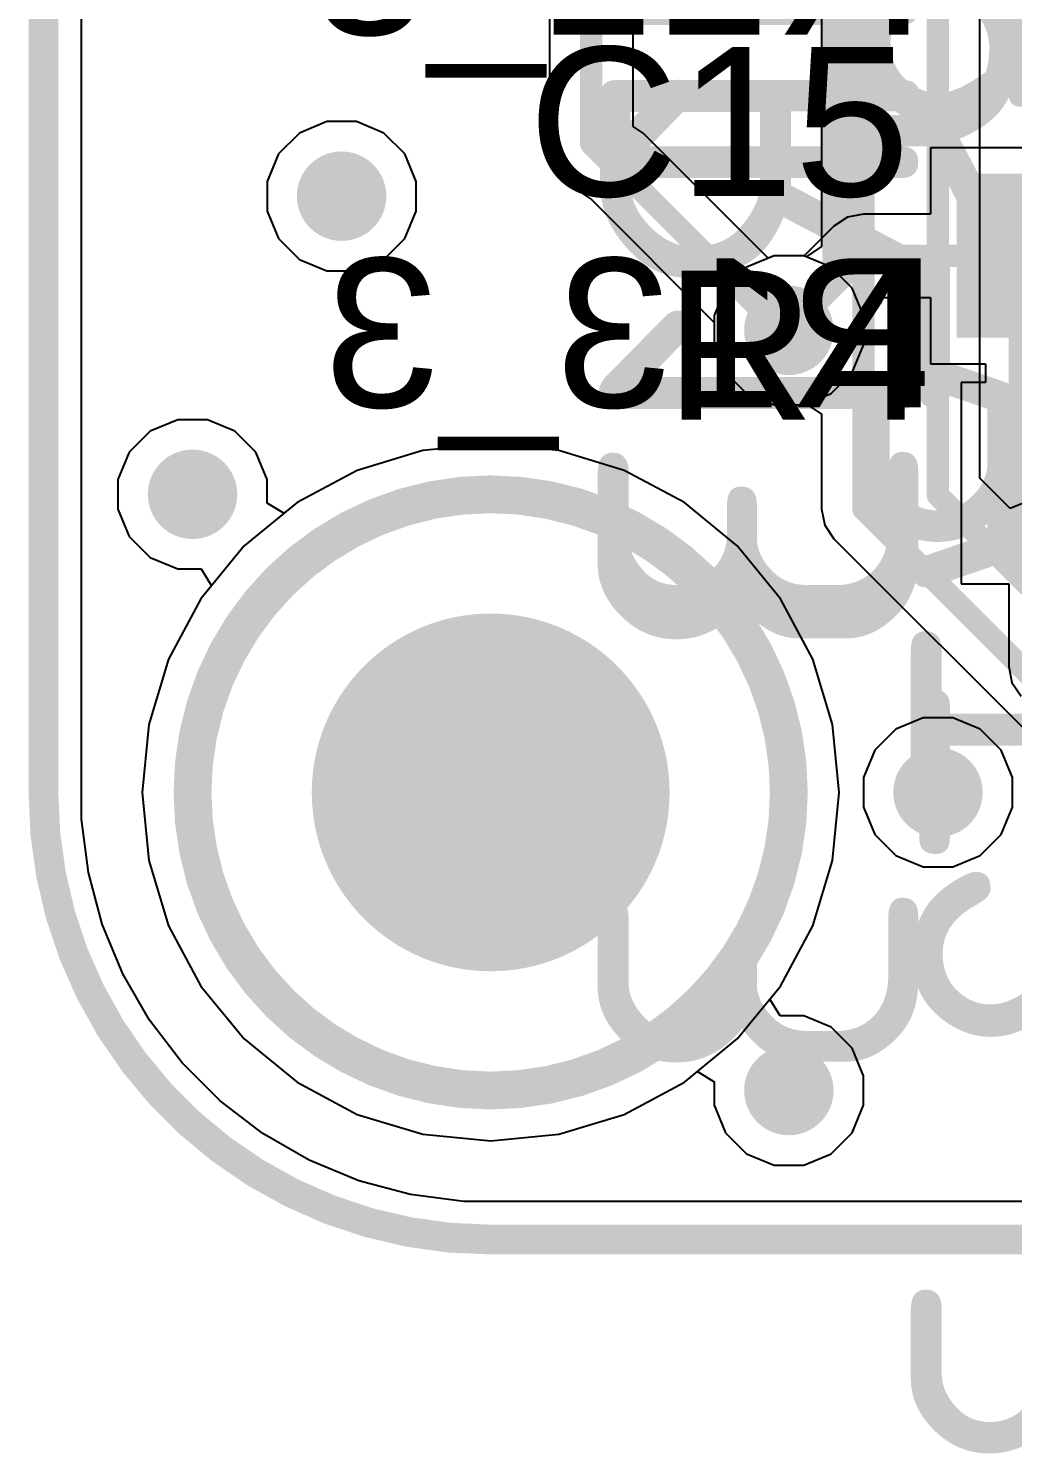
# Model space of a CAD drawing. Header units: inches. Extents: x -1.9 to 51.5, y -1.6 to 35.1.
# Drawn here: x -0.1 to 6.5, y -1.44 to 8.13 of the extents above; entities that cross this region are included whole.
import ezdxf

# ---------------------------------------------------------------- set-up
doc = ezdxf.new("R2010")
doc.units = ezdxf.units.IN
for name, color, linetype in [('Assembly Notes', 76, 'Continuous'), ('Board Shape', 56, 'Continuous'), ('Bottom Layer', 76, 'Continuous'), ('Bottom Layer 1', 5, 'Continuous'), ('Bottom Overlay', 54, 'Continuous'), ('Bottom Paste', 16, 'Continuous'), ('Bottom Solder', 6, 'Continuous'), ('Keep-Out Layer', 6, 'Continuous'), ('Pad Holes', 156, 'Continuous'), ('Top Layer', 16, 'Continuous'), ('Top Layer 1', 1, 'Continuous'), ('Top Overlay', 2, 'Continuous'), ('Top Paste', 8, 'Continuous'), ('Top Solder', 216, 'Continuous'), ('Via Holes', 16, 'Continuous')]:
    doc.layers.add(name, color=color, linetype=linetype)
doc.styles.add('Arial', font='', dxfattribs={"height": 0.2})
doc.styles.add('GOST type B', font='', dxfattribs={"height": 0.2})
doc.styles.get('Arial').set_extended_font_data('Arial')
doc.styles.get('GOST type B').set_extended_font_data('GOST type B')

# ---------------------------------------------------------------- blocks, each defined once
blk = doc.blocks.new('SOT23_3_B_118')
at = {"layer": 'Bottom Layer 1'}
for points in [[(-1.506, 1.336), (-0.744, 1.336), (-0.744, 0.574), (-1.506, 0.574)], [(0.78, 0.3835), (1.542, 0.3835), (1.542, -0.3785), (0.78, -0.3785)], [(-1.506, -0.569), (-0.744, -0.569), (-0.744, -1.331), (-1.506, -1.331)]]:
    blk.add_hatch(color=5, dxfattribs=at).paths.add_polyline_path(points)
at = {"layer": 'Bottom Paste'}
for points in [[(-1.506, 1.336), (-0.744, 1.336), (-0.744, 0.574), (-1.506, 0.574)], [(0.78, 0.3835), (1.542, 0.3835), (1.542, -0.3785), (0.78, -0.3785)], [(-1.506, -0.569), (-0.744, -0.569), (-0.744, -1.331), (-1.506, -1.331)]]:
    blk.add_hatch(color=16, dxfattribs=at).paths.add_polyline_path(points)
at = {"layer": 'Bottom Solder'}
for points in [[(-1.531, 1.361), (-0.719, 1.361), (-0.719, 0.549), (-1.531, 0.549)], [(0.755, 0.4085), (1.567, 0.4085), (1.567, -0.4035), (0.755, -0.4035)], [(-1.531, -0.544), (-0.719, -0.544), (-0.719, -1.356), (-1.531, -1.356)]]:
    blk.add_hatch(color=6, dxfattribs=at).paths.add_polyline_path(points)
at = {"layer": 'Assembly Notes'}
for points in [[(1.275, 1.55, 0.25, 0.25, 0), (-1.225, 1.55, 0.25, 0.25, 0)], [(-1.225, -1.55, 0.25, 0.25, 0), (-1.225, 1.55, 0.25, 0.25, 0)], [(1.275, -1.55, 0.25, 0.25, 0), (1.275, 1.55, 0.25, 0.25, 0)], [(1.275, -1.55, 0.25, 0.25, 0), (-1.225, -1.55, 0.25, 0.25, 0)]]:
    blk.add_lwpolyline(points, format="xyseb", dxfattribs=at)
for points in [[(-1.2875, 1.55, 0.125, 0.125, 1), (-1.1625, 1.55, 0.125, 0.125, 1)], [(-1.2875, 1.55, 0.125, 0.125, 1), (-1.1625, 1.55, 0.125, 0.125, 1)], [(1.2125, 1.55, 0.125, 0.125, 1), (1.3375, 1.55, 0.125, 0.125, 1)], [(1.2125, 1.55, 0.125, 0.125, 1), (1.3375, 1.55, 0.125, 0.125, 1)], [(-1.2875, -1.55, 0.125, 0.125, 1), (-1.1625, -1.55, 0.125, 0.125, 1)], [(-1.2875, -1.55, 0.125, 0.125, 1), (-1.1625, -1.55, 0.125, 0.125, 1)], [(1.2125, -1.55, 0.125, 0.125, 1), (1.3375, -1.55, 0.125, 0.125, 1)], [(1.2125, -1.55, 0.125, 0.125, 1), (1.3375, -1.55, 0.125, 0.125, 1)]]:
    blk.add_lwpolyline(points, format="xyseb", close=True, dxfattribs=at)
at = {"layer": 'Bottom Overlay'}
for points in [[(0.653, 1.5031, 0.15, 0.15, 0), (-0.425, 1.5031, 0.15, 0.15, 0)], [(0.653, 0.775, 0.15, 0.15, 0), (0.653, 1.5031, 0.15, 0.15, 0)], [(-0.625, -0.2, 0.15, 0.15, 0), (-0.625, 0.2, 0.15, 0.15, 0)], [(0.653, -1.5034, 0.15, 0.15, 0), (0.653, -0.775, 0.15, 0.15, 0)], [(0.653, -1.5034, 0.15, 0.15, 0), (-0.375, -1.5034, 0.15, 0.15, 0)]]:
    blk.add_lwpolyline(points, format="xyseb", dxfattribs=at)
for points in [[(-0.4625, 1.5031, 0.075, 0.075, 1), (-0.3875, 1.5031, 0.075, 0.075, 1)], [(0.6155, 1.5031, 0.075, 0.075, 1), (0.6905, 1.5031, 0.075, 0.075, 1)], [(0.6155, 1.5031, 0.075, 0.075, 1), (0.6905, 1.5031, 0.075, 0.075, 1)], [(0.6155, 0.775, 0.075, 0.075, 1), (0.6905, 0.775, 0.075, 0.075, 1)], [(-0.6625, 0.2, 0.075, 0.075, 1), (-0.5875, 0.2, 0.075, 0.075, 1)], [(-0.6625, -0.2, 0.075, 0.075, 1), (-0.5875, -0.2, 0.075, 0.075, 1)], [(0.6155, -0.775, 0.075, 0.075, 1), (0.6905, -0.775, 0.075, 0.075, 1)], [(-0.4125, -1.5034, 0.075, 0.075, 1), (-0.3375, -1.5034, 0.075, 0.075, 1)], [(0.6155, -1.5034, 0.075, 0.075, 1), (0.6905, -1.5034, 0.075, 0.075, 1)], [(0.6155, -1.5034, 0.075, 0.075, 1), (0.6905, -1.5034, 0.075, 0.075, 1)]]:
    blk.add_lwpolyline(points, format="xyseb", close=True, dxfattribs=at)
at = {"layer": 'Assembly Notes', "style": 'GOST type B', "text_generation_flag": 2}
blk.add_text('VT2_3', height=2.15, rotation=-180, dxfattribs=at).set_placement((-0.025, -1.9))
blk = doc.blocks.new('0603R_B_138')
at = {"layer": 'Bottom Layer 1'}
for points in [[(-0.25, 0.475), (-0.25, -0.475), (-1.05, -0.475), (-1.05, 0.475)], [(1.05, 0.475), (1.05, -0.475), (0.25, -0.475), (0.25, 0.475)]]:
    blk.add_hatch(color=5, dxfattribs=at).paths.add_polyline_path(points)
at = {"layer": 'Bottom Paste'}
for points in [[(-0.25, 0.475), (-0.25, -0.475), (-1.05, -0.475), (-1.05, 0.475)], [(1.05, 0.475), (1.05, -0.475), (0.25, -0.475), (0.25, 0.475)]]:
    blk.add_hatch(color=16, dxfattribs=at).paths.add_polyline_path(points)
at = {"layer": 'Bottom Solder'}
for points in [[(-0.225, 0.5), (-0.225, -0.5), (-1.075, -0.5), (-1.075, 0.5)], [(1.075, 0.5), (1.075, -0.5), (0.225, -0.5), (0.225, 0.5)]]:
    blk.add_hatch(color=6, dxfattribs=at).paths.add_polyline_path(points)
at = {"layer": 'Assembly Notes'}
for points in [[(0.85, 0.475, 0.25, 0.25, 0), (-0.85, 0.475, 0.25, 0.25, 0)], [(-0.85, -0.475, 0.25, 0.25, 0), (-0.85, 0.475, 0.25, 0.25, 0)], [(0.85, -0.475, 0.25, 0.25, 0), (0.85, 0.475, 0.25, 0.25, 0)], [(0.85, -0.475, 0.25, 0.25, 0), (-0.85, -0.475, 0.25, 0.25, 0)]]:
    blk.add_lwpolyline(points, format="xyseb", dxfattribs=at)
for points in [[(-0.9125, 0.475, 0.125, 0.125, 1), (-0.7875, 0.475, 0.125, 0.125, 1)], [(-0.9125, 0.475, 0.125, 0.125, 1), (-0.7875, 0.475, 0.125, 0.125, 1)], [(0.7875, 0.475, 0.125, 0.125, 1), (0.9125, 0.475, 0.125, 0.125, 1)], [(0.7875, 0.475, 0.125, 0.125, 1), (0.9125, 0.475, 0.125, 0.125, 1)], [(-0.9125, -0.475, 0.125, 0.125, 1), (-0.7875, -0.475, 0.125, 0.125, 1)], [(-0.9125, -0.475, 0.125, 0.125, 1), (-0.7875, -0.475, 0.125, 0.125, 1)], [(0.7875, -0.475, 0.125, 0.125, 1), (0.9125, -0.475, 0.125, 0.125, 1)], [(0.7875, -0.475, 0.125, 0.125, 1), (0.9125, -0.475, 0.125, 0.125, 1)]]:
    blk.add_lwpolyline(points, format="xyseb", close=True, dxfattribs=at)
at = {"layer": 'Bottom Overlay'}
for points in [[(0.5, 0.725, 0.15, 0.15, 0), (-0.5, 0.725, 0.15, 0.15, 0)], [(0.5, -0.725, 0.15, 0.15, 0), (-0.5, -0.725, 0.15, 0.15, 0)]]:
    blk.add_lwpolyline(points, format="xyseb", dxfattribs=at)
for points in [[(-0.5375, 0.725, 0.075, 0.075, 1), (-0.4625, 0.725, 0.075, 0.075, 1)], [(0.4625, 0.725, 0.075, 0.075, 1), (0.5375, 0.725, 0.075, 0.075, 1)], [(-0.5375, -0.725, 0.075, 0.075, 1), (-0.4625, -0.725, 0.075, 0.075, 1)], [(0.4625, -0.725, 0.075, 0.075, 1), (0.5375, -0.725, 0.075, 0.075, 1)]]:
    blk.add_lwpolyline(points, format="xyseb", close=True, dxfattribs=at)
at = {"layer": 'Assembly Notes', "style": 'GOST type B', "text_generation_flag": 2}
blk.add_text('R13_3', height=2.15, rotation=-180, dxfattribs=at).set_placement((-2.4, -1.4))
blk = doc.blocks.new('0603R_B_148')
at = {"layer": 'Bottom Layer 1'}
for points in [[(-0.25, 0.475), (-0.25, -0.475), (-1.05, -0.475), (-1.05, 0.475)], [(1.05, 0.475), (1.05, -0.475), (0.25, -0.475), (0.25, 0.475)]]:
    blk.add_hatch(color=5, dxfattribs=at).paths.add_polyline_path(points)
at = {"layer": 'Bottom Paste'}
for points in [[(-0.25, 0.475), (-0.25, -0.475), (-1.05, -0.475), (-1.05, 0.475)], [(1.05, 0.475), (1.05, -0.475), (0.25, -0.475), (0.25, 0.475)]]:
    blk.add_hatch(color=16, dxfattribs=at).paths.add_polyline_path(points)
at = {"layer": 'Bottom Solder'}
for points in [[(-0.225, 0.5), (-0.225, -0.5), (-1.075, -0.5), (-1.075, 0.5)], [(1.075, 0.5), (1.075, -0.5), (0.225, -0.5), (0.225, 0.5)]]:
    blk.add_hatch(color=6, dxfattribs=at).paths.add_polyline_path(points)
at = {"layer": 'Assembly Notes'}
for points in [[(0.85, 0.475, 0.25, 0.25, 0), (-0.85, 0.475, 0.25, 0.25, 0)], [(-0.85, -0.475, 0.25, 0.25, 0), (-0.85, 0.475, 0.25, 0.25, 0)], [(0.85, -0.475, 0.25, 0.25, 0), (0.85, 0.475, 0.25, 0.25, 0)], [(0.85, -0.475, 0.25, 0.25, 0), (-0.85, -0.475, 0.25, 0.25, 0)]]:
    blk.add_lwpolyline(points, format="xyseb", dxfattribs=at)
for points in [[(-0.9125, 0.475, 0.125, 0.125, 1), (-0.7875, 0.475, 0.125, 0.125, 1)], [(-0.9125, 0.475, 0.125, 0.125, 1), (-0.7875, 0.475, 0.125, 0.125, 1)], [(0.7875, 0.475, 0.125, 0.125, 1), (0.9125, 0.475, 0.125, 0.125, 1)], [(0.7875, 0.475, 0.125, 0.125, 1), (0.9125, 0.475, 0.125, 0.125, 1)], [(-0.9125, -0.475, 0.125, 0.125, 1), (-0.7875, -0.475, 0.125, 0.125, 1)], [(-0.9125, -0.475, 0.125, 0.125, 1), (-0.7875, -0.475, 0.125, 0.125, 1)], [(0.7875, -0.475, 0.125, 0.125, 1), (0.9125, -0.475, 0.125, 0.125, 1)], [(0.7875, -0.475, 0.125, 0.125, 1), (0.9125, -0.475, 0.125, 0.125, 1)]]:
    blk.add_lwpolyline(points, format="xyseb", close=True, dxfattribs=at)
at = {"layer": 'Bottom Overlay'}
for points in [[(0.5, 0.725, 0.15, 0.15, 0), (-0.5, 0.725, 0.15, 0.15, 0)], [(0.5, -0.725, 0.15, 0.15, 0), (-0.5, -0.725, 0.15, 0.15, 0)]]:
    blk.add_lwpolyline(points, format="xyseb", dxfattribs=at)
for points in [[(-0.5375, 0.725, 0.075, 0.075, 1), (-0.4625, 0.725, 0.075, 0.075, 1)], [(0.4625, 0.725, 0.075, 0.075, 1), (0.5375, 0.725, 0.075, 0.075, 1)], [(-0.5375, -0.725, 0.075, 0.075, 1), (-0.4625, -0.725, 0.075, 0.075, 1)], [(0.4625, -0.725, 0.075, 0.075, 1), (0.5375, -0.725, 0.075, 0.075, 1)]]:
    blk.add_lwpolyline(points, format="xyseb", close=True, dxfattribs=at)
at = {"layer": 'Assembly Notes', "style": 'GOST type B', "text_generation_flag": 2}
blk.add_text('R12_3', height=2.15, rotation=-180, dxfattribs=at).set_placement((-2.4, -1.4))
blk = doc.blocks.new('0603R_B_158')
at = {"layer": 'Bottom Layer 1'}
for points in [[(-0.25, 0.475), (-0.25, -0.475), (-1.05, -0.475), (-1.05, 0.475)], [(1.05, 0.475), (1.05, -0.475), (0.25, -0.475), (0.25, 0.475)]]:
    blk.add_hatch(color=5, dxfattribs=at).paths.add_polyline_path(points)
at = {"layer": 'Bottom Paste'}
for points in [[(-0.25, 0.475), (-0.25, -0.475), (-1.05, -0.475), (-1.05, 0.475)], [(1.05, 0.475), (1.05, -0.475), (0.25, -0.475), (0.25, 0.475)]]:
    blk.add_hatch(color=16, dxfattribs=at).paths.add_polyline_path(points)
at = {"layer": 'Bottom Solder'}
for points in [[(-0.225, 0.5), (-0.225, -0.5), (-1.075, -0.5), (-1.075, 0.5)], [(1.075, 0.5), (1.075, -0.5), (0.225, -0.5), (0.225, 0.5)]]:
    blk.add_hatch(color=6, dxfattribs=at).paths.add_polyline_path(points)
at = {"layer": 'Assembly Notes'}
for points in [[(0.85, 0.475, 0.25, 0.25, 0), (-0.85, 0.475, 0.25, 0.25, 0)], [(-0.85, -0.475, 0.25, 0.25, 0), (-0.85, 0.475, 0.25, 0.25, 0)], [(0.85, -0.475, 0.25, 0.25, 0), (0.85, 0.475, 0.25, 0.25, 0)], [(0.85, -0.475, 0.25, 0.25, 0), (-0.85, -0.475, 0.25, 0.25, 0)]]:
    blk.add_lwpolyline(points, format="xyseb", dxfattribs=at)
for points in [[(-0.9125, 0.475, 0.125, 0.125, 1), (-0.7875, 0.475, 0.125, 0.125, 1)], [(-0.9125, 0.475, 0.125, 0.125, 1), (-0.7875, 0.475, 0.125, 0.125, 1)], [(0.7875, 0.475, 0.125, 0.125, 1), (0.9125, 0.475, 0.125, 0.125, 1)], [(0.7875, 0.475, 0.125, 0.125, 1), (0.9125, 0.475, 0.125, 0.125, 1)], [(-0.9125, -0.475, 0.125, 0.125, 1), (-0.7875, -0.475, 0.125, 0.125, 1)], [(-0.9125, -0.475, 0.125, 0.125, 1), (-0.7875, -0.475, 0.125, 0.125, 1)], [(0.7875, -0.475, 0.125, 0.125, 1), (0.9125, -0.475, 0.125, 0.125, 1)], [(0.7875, -0.475, 0.125, 0.125, 1), (0.9125, -0.475, 0.125, 0.125, 1)]]:
    blk.add_lwpolyline(points, format="xyseb", close=True, dxfattribs=at)
at = {"layer": 'Bottom Overlay'}
for points in [[(0.5, 0.725, 0.15, 0.15, 0), (-0.5, 0.725, 0.15, 0.15, 0)], [(0.5, -0.725, 0.15, 0.15, 0), (-0.5, -0.725, 0.15, 0.15, 0)]]:
    blk.add_lwpolyline(points, format="xyseb", dxfattribs=at)
for points in [[(-0.5375, 0.725, 0.075, 0.075, 1), (-0.4625, 0.725, 0.075, 0.075, 1)], [(0.4625, 0.725, 0.075, 0.075, 1), (0.5375, 0.725, 0.075, 0.075, 1)], [(-0.5375, -0.725, 0.075, 0.075, 1), (-0.4625, -0.725, 0.075, 0.075, 1)], [(0.4625, -0.725, 0.075, 0.075, 1), (0.5375, -0.725, 0.075, 0.075, 1)]]:
    blk.add_lwpolyline(points, format="xyseb", close=True, dxfattribs=at)
at = {"layer": 'Assembly Notes', "style": 'GOST type B', "text_generation_flag": 2}
blk.add_text('R11_3', height=2.15, rotation=-180, dxfattribs=at).set_placement((-2.4, -1.4))
blk = doc.blocks.new('0603R_166')
at = {"layer": 'Top Layer 1'}
for points in [[(-1.05, -0.475), (-1.05, 0.475), (-0.25, 0.475), (-0.25, -0.475)], [(0.25, -0.475), (0.25, 0.475), (1.05, 0.475), (1.05, -0.475)]]:
    blk.add_hatch(color=1, dxfattribs=at).paths.add_polyline_path(points)
at = {"layer": 'Top Paste'}
for points in [[(-1.05, -0.475), (-1.05, 0.475), (-0.25, 0.475), (-0.25, -0.475)], [(0.25, -0.475), (0.25, 0.475), (1.05, 0.475), (1.05, -0.475)]]:
    blk.add_hatch(color=8, dxfattribs=at).paths.add_polyline_path(points)
at = {"layer": 'Top Solder'}
for points in [[(-1.075, -0.5), (-1.075, 0.5), (-0.225, 0.5), (-0.225, -0.5)], [(0.225, -0.5), (0.225, 0.5), (1.075, 0.5), (1.075, -0.5)]]:
    blk.add_hatch(color=216, dxfattribs=at).paths.add_polyline_path(points)
at = {"layer": 'Assembly Notes'}
for points in [[(-0.85, -0.475, 0.25, 0.25, 0), (-0.85, 0.475, 0.25, 0.25, 0)], [(-0.85, 0.475, 0.25, 0.25, 0), (0.85, 0.475, 0.25, 0.25, 0)], [(0.85, -0.475, 0.25, 0.25, 0), (0.85, 0.475, 0.25, 0.25, 0)], [(-0.85, -0.475, 0.25, 0.25, 0), (0.85, -0.475, 0.25, 0.25, 0)]]:
    blk.add_lwpolyline(points, format="xyseb", dxfattribs=at)
for points in [[(-0.9125, 0.475, 0.125, 0.125, 1), (-0.7875, 0.475, 0.125, 0.125, 1)], [(-0.9125, 0.475, 0.125, 0.125, 1), (-0.7875, 0.475, 0.125, 0.125, 1)], [(0.7875, 0.475, 0.125, 0.125, 1), (0.9125, 0.475, 0.125, 0.125, 1)], [(0.7875, 0.475, 0.125, 0.125, 1), (0.9125, 0.475, 0.125, 0.125, 1)], [(-0.9125, -0.475, 0.125, 0.125, 1), (-0.7875, -0.475, 0.125, 0.125, 1)], [(-0.9125, -0.475, 0.125, 0.125, 1), (-0.7875, -0.475, 0.125, 0.125, 1)], [(0.7875, -0.475, 0.125, 0.125, 1), (0.9125, -0.475, 0.125, 0.125, 1)], [(0.7875, -0.475, 0.125, 0.125, 1), (0.9125, -0.475, 0.125, 0.125, 1)]]:
    blk.add_lwpolyline(points, format="xyseb", close=True, dxfattribs=at)
at = {"layer": 'Top Overlay'}
for points in [[(-0.5, 0.725, 0.15, 0.15, 0), (0.5, 0.725, 0.15, 0.15, 0)], [(-0.5, -0.725, 0.15, 0.15, 0), (0.5, -0.725, 0.15, 0.15, 0)]]:
    blk.add_lwpolyline(points, format="xyseb", dxfattribs=at)
for points in [[(-0.5375, 0.725, 0.075, 0.075, 1), (-0.4625, 0.725, 0.075, 0.075, 1)], [(0.4625, 0.725, 0.075, 0.075, 1), (0.5375, 0.725, 0.075, 0.075, 1)], [(-0.5375, -0.725, 0.075, 0.075, 1), (-0.4625, -0.725, 0.075, 0.075, 1)], [(0.4625, -0.725, 0.075, 0.075, 1), (0.5375, -0.725, 0.075, 0.075, 1)]]:
    blk.add_lwpolyline(points, format="xyseb", close=True, dxfattribs=at)
at = {"layer": 'Assembly Notes', "style": 'GOST type B'}
blk.add_text('R4', height=2.15, rotation=360, dxfattribs=at).set_placement((-2.4, 1.4))
blk = doc.blocks.new('0603C_178')
at = {"layer": 'Top Layer 1'}
for points in [[(-1.25, -0.525), (-1.25, 0.525), (-0.35, 0.525), (-0.35, -0.525)], [(0.35, -0.525), (0.35, 0.525), (1.25, 0.525), (1.25, -0.525)]]:
    blk.add_hatch(color=1, dxfattribs=at).paths.add_polyline_path(points)
at = {"layer": 'Top Paste'}
for points in [[(-1.25, -0.525), (-1.25, 0.525), (-0.35, 0.525), (-0.35, -0.525)], [(0.35, -0.525), (0.35, 0.525), (1.25, 0.525), (1.25, -0.525)]]:
    blk.add_hatch(color=8, dxfattribs=at).paths.add_polyline_path(points)
at = {"layer": 'Top Solder'}
for points in [[(-1.275, -0.55), (-1.275, 0.55), (-0.325, 0.55), (-0.325, -0.55)], [(0.325, -0.55), (0.325, 0.55), (1.275, 0.55), (1.275, -0.55)]]:
    blk.add_hatch(color=216, dxfattribs=at).paths.add_polyline_path(points)
at = {"layer": 'Top Overlay'}
for points in [[(0.5, 0.775, 0.15, 0.15, 0), (-0.5, 0.775, 0.15, 0.15, 0)], [(0, 0.45, 0.15, 0.15, 0), (0, -0.45, 0.15, 0.15, 0)], [(0.5, -0.775, 0.15, 0.15, 0), (-0.5, -0.775, 0.15, 0.15, 0)]]:
    blk.add_lwpolyline(points, format="xyseb", dxfattribs=at)
for points in [[(-0.5375, 0.775, 0.075, 0.075, 1), (-0.4625, 0.775, 0.075, 0.075, 1)], [(0.4625, 0.775, 0.075, 0.075, 1), (0.5375, 0.775, 0.075, 0.075, 1)], [(-0.0375, 0.45, 0.075, 0.075, 1), (0.0375, 0.45, 0.075, 0.075, 1)], [(-0.0375, -0.45, 0.075, 0.075, 1), (0.0375, -0.45, 0.075, 0.075, 1)], [(-0.5375, -0.775, 0.075, 0.075, 1), (-0.4625, -0.775, 0.075, 0.075, 1)], [(0.4625, -0.775, 0.075, 0.075, 1), (0.5375, -0.775, 0.075, 0.075, 1)]]:
    blk.add_lwpolyline(points, format="xyseb", close=True, dxfattribs=at)

msp = doc.modelspace()

# ---------------------------------------------------------------- hatches: boundary and pattern name
at = {"layer": 'Bottom Layer'}
h = msp.add_hatch(color=76, dxfattribs=at)
edge = h.paths.add_edge_path()
edge.add_arc((2, 7), 0.3, 0, 360)
h = msp.add_hatch(color=76, dxfattribs=at)
edge = h.paths.add_edge_path()
edge.add_arc((5, 6.1), 0.3, 0, 360)
h = msp.add_hatch(color=76, dxfattribs=at)
edge = h.paths.add_edge_path()
edge.add_arc((1, 5), 0.3, 0, 360)
h = msp.add_hatch(color=76, dxfattribs=at)
edge = h.paths.add_edge_path()
edge.add_arc((6, 3), 0.3, 0, 360)
h = msp.add_hatch(color=76, dxfattribs=at)
edge = h.paths.add_edge_path()
edge.add_arc((5, 1), 0.3, 0, 360)
at = {"layer": 'Bottom Layer 1'}
h = msp.add_hatch(color=5, dxfattribs=at)
edge = h.paths.add_edge_path()
edge.add_arc((2, 7), 0.3, 0, 360)
h = msp.add_hatch(color=5, dxfattribs=at)
edge = h.paths.add_edge_path()
edge.add_arc((5, 6.1), 0.3, 0, 360)
h = msp.add_hatch(color=5, dxfattribs=at)
edge = h.paths.add_edge_path()
edge.add_arc((1, 5), 0.3, 0, 360)
h = msp.add_hatch(color=5, dxfattribs=at)
edge = h.paths.add_edge_path()
edge.add_arc((6, 3), 0.3, 0, 360)
h = msp.add_hatch(color=5, dxfattribs=at)
edge = h.paths.add_edge_path()
edge.add_arc((5, 1), 0.3, 0, 360)
at = {"layer": 'Bottom Solder'}
h = msp.add_hatch(color=6, dxfattribs=at)
edge = h.paths.add_edge_path()
edge.add_arc((3, 3), 1.2, 0, 360)
at = {"layer": 'Pad Holes'}
h = msp.add_hatch(color=7, dxfattribs=at)
edge = h.paths.add_edge_path()
edge.add_arc((3, 3), 1.1, 0, 360)
at = {"layer": 'Top Layer'}
h = msp.add_hatch(color=16, dxfattribs=at)
edge = h.paths.add_edge_path()
edge.add_arc((2, 7), 0.3, 0, 360)
h = msp.add_hatch(color=16, dxfattribs=at)
edge = h.paths.add_edge_path()
edge.add_arc((5, 6.1), 0.3, 0, 360)
h = msp.add_hatch(color=16, dxfattribs=at)
edge = h.paths.add_edge_path()
edge.add_arc((1, 5), 0.3, 0, 360)
h = msp.add_hatch(color=16, dxfattribs=at)
edge = h.paths.add_edge_path()
edge.add_arc((6, 3), 0.3, 0, 360)
h = msp.add_hatch(color=16, dxfattribs=at)
edge = h.paths.add_edge_path()
edge.add_arc((5, 1), 0.3, 0, 360)
at = {"layer": 'Top Layer 1'}
h = msp.add_hatch(color=1, dxfattribs=at)
edge = h.paths.add_edge_path()
edge.add_arc((2, 7), 0.3, 0, 360)
h = msp.add_hatch(color=1, dxfattribs=at)
edge = h.paths.add_edge_path()
edge.add_arc((5, 6.1), 0.3, 0, 360)
h = msp.add_hatch(color=1, dxfattribs=at)
edge = h.paths.add_edge_path()
edge.add_arc((1, 5), 0.3, 0, 360)
h = msp.add_hatch(color=1, dxfattribs=at)
edge = h.paths.add_edge_path()
edge.add_arc((6, 3), 0.3, 0, 360)
h = msp.add_hatch(color=1, dxfattribs=at)
edge = h.paths.add_edge_path()
edge.add_arc((5, 1), 0.3, 0, 360)
at = {"layer": 'Top Solder'}
h = msp.add_hatch(color=216, dxfattribs=at)
edge = h.paths.add_edge_path()
edge.add_arc((3, 3), 1.2, 0, 360)
at = {"layer": 'Via Holes'}
h = msp.add_hatch(color=7, dxfattribs=at)
edge = h.paths.add_edge_path()
edge.add_arc((2, 7), 0.15, 0, 360)
h = msp.add_hatch(color=7, dxfattribs=at)
edge = h.paths.add_edge_path()
edge.add_arc((5, 6.1), 0.15, 0, 360)
h = msp.add_hatch(color=7, dxfattribs=at)
edge = h.paths.add_edge_path()
edge.add_arc((1, 5), 0.15, 0, 360)
h = msp.add_hatch(color=7, dxfattribs=at)
edge = h.paths.add_edge_path()
edge.add_arc((6, 3), 0.15, 0, 360)
h = msp.add_hatch(color=7, dxfattribs=at)
edge = h.paths.add_edge_path()
edge.add_arc((5, 1), 0.15, 0, 360)

# ---------------------------------------------------------------- linework, layer by layer
at = {"layer": 'Board Shape'}
for points in [[(0, 3, 0.2, 0.2, 0), (0, 32, 0.2, 0.2, 0)], [(3, 0, 0.2, 0.2, -0.414214), (0, 3, 0.2, 0.2, 0)], [(3, 0, 0.2, 0.2, 0), (47, 0, 0.2, 0.2, 0)]]:
    msp.add_lwpolyline(points, format="xyseb", dxfattribs=at)
for points in [[(-0.05, 3, 0.1, 0.1, 1), (0.05, 3, 0.1, 0.1, 1)], [(-0.05, 3, 0.1, 0.1, 1), (0.05, 3, 0.1, 0.1, 1)], [(2.95, 0, 0.1, 0.1, 1), (3.05, 0, 0.1, 0.1, 1)], [(2.95, 0, 0.1, 0.1, 1), (3.05, 0, 0.1, 0.1, 1)]]:
    msp.add_lwpolyline(points, format="xyseb", close=True, dxfattribs=at)
at = {"layer": 'Bottom Layer'}
for p, q in [((0.2549, 3), (0.2549, 32)), ((1.9006, 7.5), (1.7168, 7.4239)), ((2.0995, 7.5), (1.9006, 7.5)), ((2.2832, 7.4239), (2.0995, 7.5)), ((1.7168, 7.4239), (1.5761, 7.2832)), ((2.4239, 7.2832), (2.2832, 7.4239)), ((1.5761, 7.2832), (1.5, 7.0995)), ((2.5, 7.0995), (2.4239, 7.2832)), ((1.5, 7.0995), (1.5, 6.9006)), ((2.5, 6.9006), (2.5, 7.0995)), ((1.5, 6.9006), (1.5761, 6.7168)), ((2.4239, 6.7168), (2.5, 6.9006)), ((1.5761, 6.7168), (1.7168, 6.5761)), ((2.2832, 6.5761), (2.4239, 6.7168)), ((4.9005, 6.6), (4.7168, 6.5239)), ((5.0995, 6.6), (4.9005, 6.6)), ((5.2832, 6.5239), (5.0995, 6.6)), ((1.7168, 6.5761), (1.9006, 6.5)), ((2.0995, 6.5), (2.2832, 6.5761)), ((4.7168, 6.5239), (4.5761, 6.3832)), ((5.4239, 6.3832), (5.2832, 6.5239)), ((1.9006, 6.5), (2.0995, 6.5)), ((4.5761, 6.3832), (4.5, 6.1995)), ((5.5, 6.1995), (5.4239, 6.3832)), ((4.5, 6.1995), (4.5, 6.0005)), ((5.5, 6.0005), (5.5, 6.1995)), ((4.5, 6.0005), (4.5761, 5.8168)), ((5.4239, 5.8168), (5.5, 6.0005)), ((4.5761, 5.8168), (4.7168, 5.6761)), ((5.2832, 5.6761), (5.4239, 5.8168)), ((4.7168, 5.6761), (4.9005, 5.6)), ((5.0995, 5.6), (5.2832, 5.6761)), ((4.9005, 5.6), (5.0995, 5.6)), ((0.9006, 5.5), (0.7168, 5.4239)), ((1.0995, 5.5), (0.9006, 5.5)), ((1.2832, 5.4239), (1.0995, 5.5)), ((0.7168, 5.4239), (0.5761, 5.2832)), ((1.4239, 5.2832), (1.2832, 5.4239)), ((0.5761, 5.2832), (0.5, 5.0995)), ((1.5, 5.0995), (1.4239, 5.2832)), ((2.5438, 5.2933), (2.1052, 5.1603)), ((3, 5.3383), (2.5438, 5.2933)), ((3.4562, 5.2933), (3, 5.3383)), ((3.8948, 5.1603), (3.4562, 5.2933)), ((0.5, 5.0995), (0.5, 4.9006)), ((1.5, 4.941), (1.5, 5.0995)), ((2.1052, 5.1603), (1.7009, 4.9442)), ((4.2991, 4.9442), (3.8948, 5.1603)), ((0.5, 4.9006), (0.5761, 4.7168)), ((1.6133, 4.8723), (1.5, 4.941)), ((1.7009, 4.9442), (1.6133, 4.8723)), ((4.6534, 4.6534), (4.2991, 4.9442)), ((0.5761, 4.7168), (0.7168, 4.5761)), ((4.9442, 4.2991), (4.6534, 4.6534)), ((0.7168, 4.5761), (0.9006, 4.5)), ((0.9006, 4.5), (1.059, 4.5)), ((1.059, 4.5), (1.1277, 4.3867)), ((1.1277, 4.3867), (1.0558, 4.2991)), ((1.0558, 4.2991), (0.8397, 3.8948)), ((5.1603, 3.8948), (4.9442, 4.2991)), ((0.8397, 3.8948), (0.7067, 3.4562)), ((5.2933, 3.4562), (5.1603, 3.8948)), ((0.7067, 3.4562), (0.6617, 3)), ((5.3383, 3), (5.2933, 3.4562)), ((5.9006, 3.5), (5.7168, 3.4239)), ((6.0995, 3.5), (5.9006, 3.5)), ((6.2832, 3.4239), (6.0995, 3.5)), ((5.7168, 3.4239), (5.5761, 3.2832)), ((6.4239, 3.2832), (6.2832, 3.4239)), ((5.5761, 3.2832), (5.5, 3.0995)), ((6.5, 3.0995), (6.4239, 3.2832)), ((5.5, 3.0995), (5.5, 2.9006)), ((6.5, 2.9006), (6.5, 3.0995)), ((0.2549, 2.8201), (0.2549, 3)), ((0.6617, 3), (0.7067, 2.5438)), ((5.2933, 2.5438), (5.3383, 3)), ((5.5, 2.9006), (5.5761, 2.7168)), ((6.4239, 2.7168), (6.5, 2.9006)), ((0.3019, 2.4633), (0.2549, 2.8201)), ((5.5761, 2.7168), (5.7168, 2.5761)), ((6.2832, 2.5761), (6.4239, 2.7168)), ((0.7067, 2.5438), (0.8397, 2.1052)), ((5.1603, 2.1052), (5.2933, 2.5438)), ((5.7168, 2.5761), (5.9006, 2.5)), ((5.9006, 2.5), (6.0995, 2.5)), ((6.0995, 2.5), (6.2832, 2.5761)), ((0.395, 2.1157), (0.3019, 2.4633)), ((0.5327, 1.7833), (0.395, 2.1157)), ((0.8397, 2.1052), (1.0558, 1.7009)), ((4.9442, 1.7009), (5.1603, 2.1052)), ((0.7126, 1.4716), (0.5327, 1.7833)), ((1.0558, 1.7009), (1.3466, 1.3466)), ((4.8723, 1.6133), (4.9442, 1.7009)), ((4.941, 1.5), (4.8723, 1.6133)), ((0.9317, 1.1861), (0.7126, 1.4716)), ((5.0995, 1.5), (4.941, 1.5)), ((5.2832, 1.4239), (5.0995, 1.5)), ((1.3466, 1.3466), (1.7009, 1.0558)), ((5.4239, 1.2832), (5.2832, 1.4239)), ((5.5, 1.0995), (5.4239, 1.2832)), ((1.1861, 0.9317), (0.9317, 1.1861)), ((1.7009, 1.0558), (2.1052, 0.8397)), ((3.8948, 0.8397), (4.2991, 1.0558)), ((4.2991, 1.0558), (4.3867, 1.1277)), ((4.3867, 1.1277), (4.5, 1.059)), ((4.5, 1.059), (4.5, 0.9006)), ((5.5, 0.9006), (5.5, 1.0995)), ((1.4716, 0.7126), (1.1861, 0.9317)), ((4.5, 0.9006), (4.5761, 0.7168)), ((5.4239, 0.7168), (5.5, 0.9006)), ((2.1052, 0.8397), (2.5438, 0.7067)), ((3.4562, 0.7067), (3.8948, 0.8397)), ((1.7833, 0.5327), (1.4716, 0.7126)), ((2.5438, 0.7067), (3, 0.6617)), ((3, 0.6617), (3.4562, 0.7067)), ((4.5761, 0.7168), (4.7168, 0.5761)), ((5.2832, 0.5761), (5.4239, 0.7168)), ((4.7168, 0.5761), (4.9006, 0.5)), ((5.0995, 0.5), (5.2832, 0.5761)), ((2.1157, 0.395), (1.7833, 0.5327)), ((4.9006, 0.5), (5.0995, 0.5)), ((2.4633, 0.3019), (2.1157, 0.395)), ((2.8201, 0.2549), (2.4633, 0.3019)), ((3, 0.2549), (2.8201, 0.2549)), ((47, 0.2549), (3, 0.2549))]:
    msp.add_line(p, q, dxfattribs=at)
at = {"layer": 'Bottom Layer 1'}
for p, q in [((0.2549, 3), (0.2549, 32)), ((3.3946, 13.3), (3.3946, 7.3507)), ((3.9554, 7.4686), (3.9554, 11.2816)), ((5.2196, 11.1), (5.2196, 6.6627)), ((6.2804, 5.109), (6.2804, 10.795)), ((4.0233, 7.4233), (3.9554, 7.4686)), ((4.8623, 6.5842), (4.0233, 7.4233)), ((3.3946, 7.3507), (3.416, 7.2434)), ((3.416, 7.2434), (3.4767, 7.1525)), ((3.4767, 7.1525), (3.6025, 7.0267)), ((3.6025, 7.0267), (3.6756, 6.9779)), ((3.6756, 6.9779), (4.5, 6.1535)), ((4.9005, 6.6), (4.8623, 6.5842)), ((5.0995, 6.6), (4.9005, 6.6)), ((5.1157, 6.5933), (5.0995, 6.6)), ((5.2196, 6.6627), (5.1157, 6.5933)), ((4.5, 6.1535), (4.5, 6.0005)), ((4.5, 6.0005), (4.5761, 5.8168)), ((4.5761, 5.8168), (4.7168, 5.6761)), ((4.7168, 5.6761), (4.9005, 5.6)), ((4.9005, 5.6), (5.0995, 5.6)), ((5.0995, 5.6), (5.1157, 5.6067)), ((5.1157, 5.6067), (5.2196, 5.5373)), ((5.2196, 5.5373), (5.2196, 4.9)), ((2.5438, 5.2933), (2.1052, 5.1603)), ((3, 5.3383), (2.5438, 5.2933)), ((3.4562, 5.2933), (3, 5.3383)), ((3.8948, 5.1603), (3.4562, 5.2933)), ((2.1052, 5.1603), (1.7009, 4.9442)), ((4.2991, 4.9442), (3.8948, 5.1603)), ((6.4845, 4.9049), (6.2804, 5.109)), ((1.7009, 4.9442), (1.3466, 4.6534)), ((4.6534, 4.6534), (4.2991, 4.9442)), ((5.2196, 4.9), (5.241, 4.7927)), ((6.6, 4.9527), (6.4845, 4.9049)), ((5.241, 4.7927), (5.3017, 4.7017)), ((5.3017, 4.7017), (9.3767, 0.6267)), ((1.3466, 4.6534), (1.0558, 4.2991)), ((4.9442, 4.2991), (4.6534, 4.6534)), ((1.0558, 4.2991), (0.8397, 3.8948)), ((5.1603, 3.8948), (4.9442, 4.2991)), ((0.8397, 3.8948), (0.7067, 3.4562)), ((5.2933, 3.4562), (5.1603, 3.8948)), ((0.7067, 3.4562), (0.6617, 3)), ((5.3383, 3), (5.2933, 3.4562)), ((0.2549, 2.8201), (0.2549, 3)), ((0.6617, 3), (0.7067, 2.5438)), ((5.2933, 2.5438), (5.3383, 3)), ((0.3019, 2.4633), (0.2549, 2.8201)), ((0.7067, 2.5438), (0.8397, 2.1052)), ((5.1603, 2.1052), (5.2933, 2.5438)), ((0.395, 2.1157), (0.3019, 2.4633)), ((0.5327, 1.7833), (0.395, 2.1157)), ((0.8397, 2.1052), (1.0558, 1.7009)), ((4.9442, 1.7009), (5.1603, 2.1052)), ((0.7126, 1.4716), (0.5327, 1.7833)), ((1.0558, 1.7009), (1.3466, 1.3466)), ((4.6534, 1.3466), (4.9442, 1.7009)), ((0.9317, 1.1861), (0.7126, 1.4716)), ((1.3466, 1.3466), (1.7009, 1.0558)), ((4.2991, 1.0558), (4.6534, 1.3466)), ((1.1861, 0.9317), (0.9317, 1.1861)), ((1.7009, 1.0558), (2.1052, 0.8397)), ((3.8948, 0.8397), (4.2991, 1.0558)), ((1.4716, 0.7126), (1.1861, 0.9317)), ((2.1052, 0.8397), (2.5438, 0.7067)), ((3.4562, 0.7067), (3.8948, 0.8397)), ((1.7833, 0.5327), (1.4716, 0.7126)), ((2.5438, 0.7067), (3, 0.6617)), ((3, 0.6617), (3.4562, 0.7067)), ((2.1157, 0.395), (1.7833, 0.5327)), ((2.4633, 0.3019), (2.1157, 0.395)), ((2.8201, 0.2549), (2.4633, 0.3019)), ((3, 0.2549), (2.8201, 0.2549)), ((47, 0.2549), (3, 0.2549))]:
    msp.add_line(p, q, dxfattribs=at)
for points in [[(3.675, 7.3507, 0.15, 0.15, 0), (3.675, 13.3, 0.15, 0.15, 0)], [(5.5, 4.9, 0.15, 0.15, 0), (5.5, 11.1, 0.15, 0.15, 0)], [(6, 4.9929, 0.15, 0.15, 0), (6, 10.9111, 0.15, 0.15, 0)], [(3.675, 7.3507, 0.15, 0.15, 0), (3.8007, 7.225, 0.15, 0.15, 0)], [(3.8007, 7.225, 0.15, 0.15, 0), (3.825, 7.225, 0.15, 0.15, 0)], [(3.825, 7.225, 0.15, 0.15, 0), (5, 6.05, 0.15, 0.15, 0)], [(6, 4.9929, 0.15, 0.15, 0), (9.8929, 1.1, 0.15, 0.15, 0)], [(5.5, 4.9, 0.15, 0.15, 0), (9.575, 0.825, 0.15, 0.15, 0)]]:
    msp.add_lwpolyline(points, format="xyseb", dxfattribs=at)
for points in [[(3.6375, 7.3507, 0.075, 0.075, 1), (3.7125, 7.3507, 0.075, 0.075, 1)], [(3.6375, 7.3507, 0.075, 0.075, 1), (3.7125, 7.3507, 0.075, 0.075, 1)], [(3.7632, 7.225, 0.075, 0.075, 1), (3.8382, 7.225, 0.075, 0.075, 1)], [(3.7632, 7.225, 0.075, 0.075, 1), (3.8382, 7.225, 0.075, 0.075, 1)], [(3.7875, 7.225, 0.075, 0.075, 1), (3.8625, 7.225, 0.075, 0.075, 1)], [(3.7875, 7.225, 0.075, 0.075, 1), (3.8625, 7.225, 0.075, 0.075, 1)], [(4.9625, 6.05, 0.075, 0.075, 1), (5.0375, 6.05, 0.075, 0.075, 1)], [(5.9625, 4.9929, 0.075, 0.075, 1), (6.0375, 4.9929, 0.075, 0.075, 1)], [(5.9625, 4.9929, 0.075, 0.075, 1), (6.0375, 4.9929, 0.075, 0.075, 1)], [(5.4625, 4.9, 0.075, 0.075, 1), (5.5375, 4.9, 0.075, 0.075, 1)], [(5.4625, 4.9, 0.075, 0.075, 1), (5.5375, 4.9, 0.075, 0.075, 1)]]:
    msp.add_lwpolyline(points, format="xyseb", close=True, dxfattribs=at)
at = {"layer": 'Keep-Out Layer'}
for points in [[(5, 3, 0.254, 0.254, 1), (1, 3, 0.254, 0.254, 1)], [(0.9365, 3, 0.127, 0.127, 1), (1.0635, 3, 0.127, 0.127, 1)], [(4.9365, 3, 0.127, 0.127, 1), (5.0635, 3, 0.127, 0.127, 1)]]:
    msp.add_lwpolyline(points, format="xyseb", close=True, dxfattribs=at)
at = {"layer": 'Top Layer'}
for p, q in [((0.2549, 3), (0.2549, 32)), ((1.9006, 7.5), (1.7168, 7.4239)), ((2.0995, 7.5), (1.9006, 7.5)), ((2.2832, 7.4239), (2.0995, 7.5)), ((1.7168, 7.4239), (1.5761, 7.2832)), ((2.4239, 7.2832), (2.2832, 7.4239)), ((1.5761, 7.2832), (1.5, 7.0995)), ((2.5, 7.0995), (2.4239, 7.2832)), ((1.5, 7.0995), (1.5, 6.9006)), ((2.5, 6.9006), (2.5, 7.0995)), ((1.5, 6.9006), (1.5761, 6.7168)), ((2.4239, 6.7168), (2.5, 6.9006)), ((1.5761, 6.7168), (1.7168, 6.5761)), ((2.2832, 6.5761), (2.4239, 6.7168)), ((4.9005, 6.6), (4.7168, 6.5239)), ((5.0995, 6.6), (4.9005, 6.6)), ((5.2832, 6.5239), (5.0995, 6.6)), ((1.7168, 6.5761), (1.9006, 6.5)), ((2.0995, 6.5), (2.2832, 6.5761)), ((4.7168, 6.5239), (4.5761, 6.3832)), ((5.4239, 6.3832), (5.2832, 6.5239)), ((1.9006, 6.5), (2.0995, 6.5)), ((4.5761, 6.3832), (4.5, 6.1995)), ((5.5, 6.1995), (5.4239, 6.3832)), ((4.5, 6.1995), (4.5, 6.0005)), ((5.5, 6.0005), (5.5, 6.1995)), ((4.5, 6.0005), (4.5761, 5.8168)), ((5.4239, 5.8168), (5.5, 6.0005)), ((4.5761, 5.8168), (4.7168, 5.6761)), ((5.2832, 5.6761), (5.4239, 5.8168)), ((4.7168, 5.6761), (4.9005, 5.6)), ((5.0995, 5.6), (5.2832, 5.6761)), ((4.9005, 5.6), (5.0995, 5.6)), ((0.9006, 5.5), (0.7168, 5.4239)), ((1.0995, 5.5), (0.9006, 5.5)), ((1.2832, 5.4239), (1.0995, 5.5)), ((0.7168, 5.4239), (0.5761, 5.2832)), ((1.4239, 5.2832), (1.2832, 5.4239)), ((0.5761, 5.2832), (0.5, 5.0995)), ((1.5, 5.0995), (1.4239, 5.2832)), ((2.5438, 5.2933), (2.1052, 5.1603)), ((3, 5.3383), (2.5438, 5.2933)), ((3.4562, 5.2933), (3, 5.3383)), ((3.8948, 5.1603), (3.4562, 5.2933)), ((0.5, 5.0995), (0.5, 4.9006)), ((1.5, 4.941), (1.5, 5.0995)), ((2.1052, 5.1603), (1.7009, 4.9442)), ((4.2991, 4.9442), (3.8948, 5.1603)), ((0.5, 4.9006), (0.5761, 4.7168)), ((1.6133, 4.8723), (1.5, 4.941)), ((1.7009, 4.9442), (1.6133, 4.8723)), ((4.6534, 4.6534), (4.2991, 4.9442)), ((0.5761, 4.7168), (0.7168, 4.5761)), ((4.9442, 4.2991), (4.6534, 4.6534)), ((0.7168, 4.5761), (0.9006, 4.5)), ((0.9006, 4.5), (1.059, 4.5)), ((1.059, 4.5), (1.1277, 4.3867)), ((1.1277, 4.3867), (1.0558, 4.2991)), ((1.0558, 4.2991), (0.8397, 3.8948)), ((5.1603, 3.8948), (4.9442, 4.2991)), ((0.8397, 3.8948), (0.7067, 3.4562)), ((5.2933, 3.4562), (5.1603, 3.8948)), ((0.7067, 3.4562), (0.6617, 3)), ((5.3383, 3), (5.2933, 3.4562)), ((5.9006, 3.5), (5.7168, 3.4239)), ((6.0995, 3.5), (5.9006, 3.5)), ((6.2832, 3.4239), (6.0995, 3.5)), ((5.7168, 3.4239), (5.5761, 3.2832)), ((6.4239, 3.2832), (6.2832, 3.4239)), ((5.5761, 3.2832), (5.5, 3.0995)), ((6.5, 3.0995), (6.4239, 3.2832)), ((5.5, 3.0995), (5.5, 2.9006)), ((6.5, 2.9006), (6.5, 3.0995)), ((0.2549, 2.8201), (0.2549, 3)), ((0.6617, 3), (0.7067, 2.5438)), ((5.2933, 2.5438), (5.3383, 3)), ((5.5, 2.9006), (5.5761, 2.7168)), ((6.4239, 2.7168), (6.5, 2.9006)), ((0.3019, 2.4633), (0.2549, 2.8201)), ((5.5761, 2.7168), (5.7168, 2.5761)), ((6.2832, 2.5761), (6.4239, 2.7168)), ((0.7067, 2.5438), (0.8397, 2.1052)), ((5.1603, 2.1052), (5.2933, 2.5438)), ((5.7168, 2.5761), (5.9006, 2.5)), ((5.9006, 2.5), (6.0995, 2.5)), ((6.0995, 2.5), (6.2832, 2.5761)), ((0.395, 2.1157), (0.3019, 2.4633)), ((0.5327, 1.7833), (0.395, 2.1157)), ((0.8397, 2.1052), (1.0558, 1.7009)), ((4.9442, 1.7009), (5.1603, 2.1052)), ((0.7126, 1.4716), (0.5327, 1.7833)), ((1.0558, 1.7009), (1.3466, 1.3466)), ((4.8723, 1.6133), (4.9442, 1.7009)), ((4.941, 1.5), (4.8723, 1.6133)), ((0.9317, 1.1861), (0.7126, 1.4716)), ((5.0995, 1.5), (4.941, 1.5)), ((5.2832, 1.4239), (5.0995, 1.5)), ((1.3466, 1.3466), (1.7009, 1.0558)), ((5.4239, 1.2832), (5.2832, 1.4239)), ((5.5, 1.0995), (5.4239, 1.2832)), ((1.1861, 0.9317), (0.9317, 1.1861)), ((1.7009, 1.0558), (2.1052, 0.8397)), ((3.8948, 0.8397), (4.2991, 1.0558)), ((4.2991, 1.0558), (4.3867, 1.1277)), ((4.3867, 1.1277), (4.5, 1.059)), ((4.5, 1.059), (4.5, 0.9006)), ((5.5, 0.9006), (5.5, 1.0995)), ((1.4716, 0.7126), (1.1861, 0.9317)), ((4.5, 0.9006), (4.5761, 0.7168)), ((5.4239, 0.7168), (5.5, 0.9006)), ((2.1052, 0.8397), (2.5438, 0.7067)), ((3.4562, 0.7067), (3.8948, 0.8397)), ((1.7833, 0.5327), (1.4716, 0.7126)), ((2.5438, 0.7067), (3, 0.6617)), ((3, 0.6617), (3.4562, 0.7067)), ((4.5761, 0.7168), (4.7168, 0.5761)), ((5.2832, 0.5761), (5.4239, 0.7168)), ((4.7168, 0.5761), (4.9006, 0.5)), ((5.0995, 0.5), (5.2832, 0.5761)), ((2.1157, 0.395), (1.7833, 0.5327)), ((4.9006, 0.5), (5.0995, 0.5)), ((2.4633, 0.3019), (2.1157, 0.395)), ((2.8201, 0.2549), (2.4633, 0.3019)), ((3, 0.2549), (2.8201, 0.2549)), ((47, 0.2549), (3, 0.2549))]:
    msp.add_line(p, q, dxfattribs=at)
at = {"layer": 'Top Layer 1'}
for p, q in [((0.2549, 3), (0.2549, 32)), ((7.25, 7.325), (5.95, 7.325)), ((5.95, 7.325), (5.95, 6.8804)), ((5.3017, 6.7983), (5.1023, 6.5988)), ((5.3927, 6.859), (5.3017, 6.7983)), ((5.5, 6.8804), (5.3927, 6.859)), ((5.95, 6.8804), (5.5, 6.8804)), ((4.9005, 6.6), (4.7168, 6.5239)), ((5.0995, 6.6), (4.9005, 6.6)), ((5.1023, 6.5988), (5.0995, 6.6)), ((4.7168, 6.5239), (4.5761, 6.3832)), ((4.5761, 6.3832), (4.5, 6.1995)), ((5.4988, 6.2023), (5.6161, 6.3196)), ((5.6161, 6.3196), (5.95, 6.3196)), ((5.95, 6.3196), (5.95, 5.875)), ((4.5, 6.1995), (4.5, 6.0005)), ((5.5, 6.1995), (5.4988, 6.2023)), ((5.5, 6.0005), (5.5, 6.1995)), ((4.5, 6.0005), (4.5761, 5.8168)), ((5.4239, 5.8168), (5.5, 6.0005)), ((5.95, 5.875), (6.3196, 5.875)), ((6.3196, 5.875), (6.3196, 5.75)), ((4.5761, 5.8168), (4.7168, 5.6761)), ((5.2832, 5.6761), (5.4239, 5.8168)), ((6.3196, 5.75), (6.1554, 5.75)), ((6.1554, 5.75), (6.1554, 4.4)), ((4.7168, 5.6761), (4.9005, 5.6)), ((5.0995, 5.6), (5.2832, 5.6761)), ((4.9005, 5.6), (5.0995, 5.6)), ((2.5438, 5.2933), (2.1052, 5.1603)), ((3, 5.3383), (2.5438, 5.2933)), ((3.4562, 5.2933), (3, 5.3383)), ((3.8948, 5.1603), (3.4562, 5.2933)), ((2.1052, 5.1603), (1.7009, 4.9442)), ((4.2991, 4.9442), (3.8948, 5.1603)), ((1.7009, 4.9442), (1.3466, 4.6534)), ((4.6534, 4.6534), (4.2991, 4.9442)), ((1.3466, 4.6534), (1.0558, 4.2991)), ((4.9442, 4.2991), (4.6534, 4.6534)), ((6.1554, 4.4), (6.475, 4.4)), ((6.475, 4.4), (6.475, 3.8446)), ((1.0558, 4.2991), (0.8397, 3.8948)), ((5.1603, 3.8948), (4.9442, 4.2991)), ((0.8397, 3.8948), (0.7067, 3.4562)), ((5.2933, 3.4562), (5.1603, 3.8948)), ((6.475, 3.8446), (6.4963, 3.7373)), ((6.4963, 3.7373), (6.5571, 3.6464)), ((0.7067, 3.4562), (0.6617, 3)), ((5.3383, 3), (5.2933, 3.4562)), ((0.2549, 2.8201), (0.2549, 3)), ((0.6617, 3), (0.7067, 2.5438)), ((5.2933, 2.5438), (5.3383, 3)), ((0.3019, 2.4633), (0.2549, 2.8201)), ((0.7067, 2.5438), (0.8397, 2.1052)), ((5.1603, 2.1052), (5.2933, 2.5438)), ((0.395, 2.1157), (0.3019, 2.4633)), ((0.5327, 1.7833), (0.395, 2.1157)), ((0.8397, 2.1052), (1.0558, 1.7009)), ((4.9442, 1.7009), (5.1603, 2.1052)), ((0.7126, 1.4716), (0.5327, 1.7833)), ((1.0558, 1.7009), (1.3466, 1.3466)), ((4.6534, 1.3466), (4.9442, 1.7009)), ((0.9317, 1.1861), (0.7126, 1.4716)), ((1.3466, 1.3466), (1.7009, 1.0558)), ((4.2991, 1.0558), (4.6534, 1.3466)), ((1.1861, 0.9317), (0.9317, 1.1861)), ((1.7009, 1.0558), (2.1052, 0.8397)), ((3.8948, 0.8397), (4.2991, 1.0558)), ((1.4716, 0.7126), (1.1861, 0.9317)), ((2.1052, 0.8397), (2.5438, 0.7067)), ((3.4562, 0.7067), (3.8948, 0.8397)), ((1.7833, 0.5327), (1.4716, 0.7126)), ((2.5438, 0.7067), (3, 0.6617)), ((3, 0.6617), (3.4562, 0.7067)), ((2.1157, 0.395), (1.7833, 0.5327)), ((2.4633, 0.3019), (2.1157, 0.395)), ((2.8201, 0.2549), (2.4633, 0.3019)), ((3, 0.2549), (2.8201, 0.2549)), ((47, 0.2549), (3, 0.2549))]:
    msp.add_line(p, q, dxfattribs=at)
for points in [[(5, 6.1, 0.15, 0.15, 0), (5.5, 6.6, 0.15, 0.15, 0)], [(5.5, 6.6, 0.15, 0.15, 0), (6.6, 6.6, 0.15, 0.15, 0)]]:
    msp.add_lwpolyline(points, format="xyseb", dxfattribs=at)
for points in [[(5.4625, 6.6, 0.075, 0.075, 1), (5.5375, 6.6, 0.075, 0.075, 1)], [(5.4625, 6.6, 0.075, 0.075, 1), (5.5375, 6.6, 0.075, 0.075, 1)], [(4.9625, 6.1, 0.075, 0.075, 1), (5.0375, 6.1, 0.075, 0.075, 1)]]:
    msp.add_lwpolyline(points, format="xyseb", close=True, dxfattribs=at)

# ---------------------------------------------------------------- block references
for name, p, rotation in [('0603R_B_148', (9.025, 9.05), 270), ('0603R_B_158', (7.275, 8.175), 270), ('0603R_B_138', (7.275, 5.6), 270), ('SOT23_3_B_118', (9.875, 6.05), 270), ('0603C_178', (7.4, 6.6), 180)]:
    msp.add_blockref(name, p, dxfattribs=dict(rotation=rotation))
msp.add_blockref('0603R_166', (7.4054, 5.075))

# ---------------------------------------------------------------- texts
at = {"layer": 'Bottom Overlay', "style": 'Arial', "text_generation_flag": 2}
for s, p in [('R11_3', (5.916, 8.0835)), ('R13_3', (5.9993, 5.5835))]:
    msp.add_text(s, height=1, dxfattribs=at).set_placement(p)
at = {"layer": 'Top Overlay', "style": 'Arial'}
for s, p in [('C15', (3.2504, 7.0002)), ('R4', (4.1669, 5.5002))]:
    msp.add_text(s, height=1, dxfattribs=at).set_placement(p)

doc.saveas('drawing.dxf')
